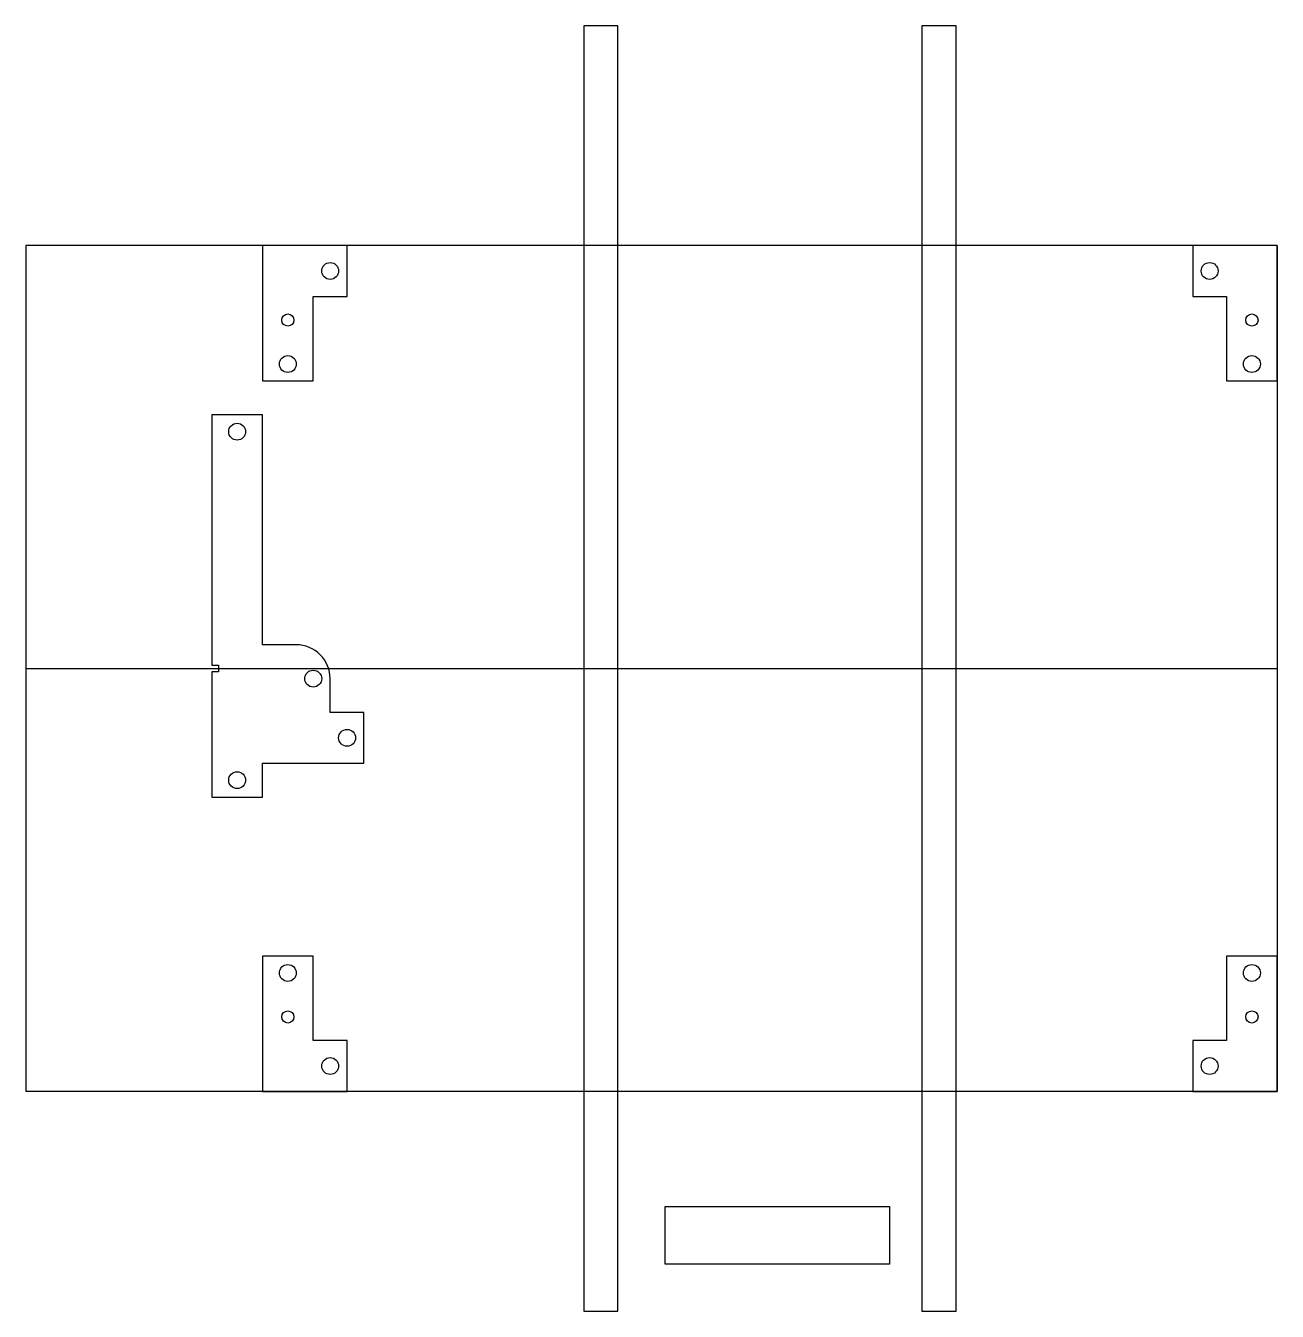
# Model space of a CAD drawing. Header units: millimetres. Extents: x -220 to 150, y -190 to 190.
import ezdxf

# ---------------------------------------------------------------- set-up
doc = ezdxf.new("R2010")
doc.units = ezdxf.units.MM

msp = doc.modelspace()

# ---------------------------------------------------------------- linework, layer by layer
for p, q in [((-220, 125), (-220, -125)), ((150, 125), (-220, 125)), ((150, 125), (150, -125)), ((-220, 0), (150, 0)), ((150, -125), (-220, -125)), ((-30.99, -176.08), (-30.99, -158.98)), ((-30.99, -158.98), (35.37, -158.98)), ((35.37, -158.98), (35.37, -176.08)), ((35.37, -176.08), (-30.99, -176.08))]:
    msp.add_line(p, q)
for points in [[(-55.05, -190), (-44.95, -190), (-44.95, 190), (-55.05, 190)], [(44.95, -190), (55.05, -190), (55.05, 190), (44.95, 190)], [(-150, 125), (-150, 85), (-135, 85), (-135, 110), (-125, 110), (-125, 125)], [(150, 85), (150, 125), (125, 125), (125, 110), (135, 110), (135, 85)], [(-150, -85), (-150, -125), (-125, -125), (-125, -110), (-135, -110), (-135, -85)], [(150, -125), (150, -85), (135, -85), (135, -110), (125, -110), (125, -125)]]:
    msp.add_lwpolyline(points, close=True)
msp.add_lwpolyline([(-163, -1), (-165, -1), (-165, -38), (-150, -38), (-150, -28), (-120, -28), (-120, -13), (-130, -13), (-130, -3, 0.414214), (-140, 7), (-150, 7), (-150, 75), (-165, 75), (-165, 1), (-163, 1)], format="xyb", close=True)
for centre, radius in [((-130, 117.5), 2.5), ((130, 117.5), 2.5), ((-142.5, 103), 1.8), ((142.5, 103), 1.8), ((-142.5, 90), 2.5), ((142.5, 90), 2.5), ((-157.5, 70), 2.5), ((-135, -3), 2.5), ((-125, -20.5), 2.5), ((-157.5, -33), 2.5), ((-142.5, -90), 2.5), ((142.5, -90), 2.5), ((-142.5, -103), 1.8), ((142.5, -103), 1.8), ((-130, -117.5), 2.5), ((130, -117.5), 2.5)]:
    msp.add_circle(centre, radius)

doc.saveas('drawing.dxf')
